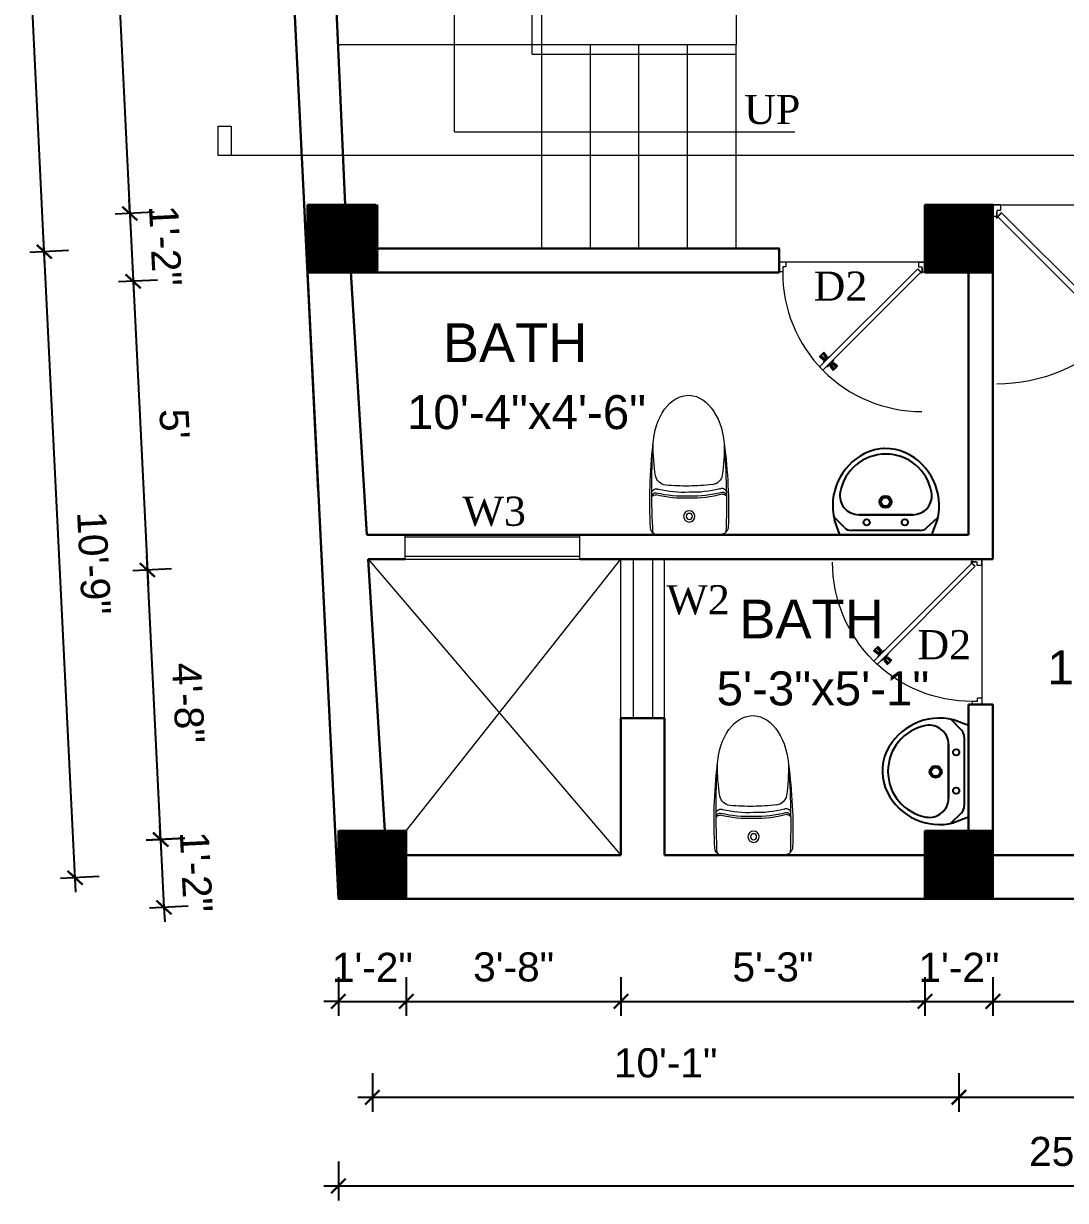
# Model space of a CAD drawing. Header units: inches. Extents: x 2681 to 17714, y 9074 to 11852.
# Drawn here: x 2941.3 to 3156, y 10664.3 to 10906.8 of the extents above; entities that cross this region are included whole.
import ezdxf
from ezdxf.enums import TextEntityAlignment as Align

# ---------------------------------------------------------------- set-up
doc = ezdxf.new("R2010")
doc.units = ezdxf.units.IN
doc.header["$MEASUREMENT"] = 0
doc.linetypes.add('HIDDEN2', pattern=[0.1875, 0.125, -0.0625])
for name, color, linetype, lineweight in [('A-FURN', 9, 'Continuous', 5), ('Door', 205, 'Continuous', 13), ('hatch-.09', 8, 'Continuous', 9), ('Label', 7, 'Continuous', 13), ('ns_DIMS', 1, 'Continuous', 0), ('ns_DIMS @ 1', 1, 'Continuous', 0), ('ns_TEXT', 7, 'Continuous', 13), ('PUERTAS', 7, 'Continuous', 9), ('stair', 201, 'Continuous', 13), ('Text', 7, 'Continuous', 13), ('WALL', 12, 'Continuous', 30), ('wall2', 1, 'Continuous', 15), ('windoow', 4, 'Continuous', 5)]:
    doc.layers.add(name, color=color, linetype=linetype, lineweight=lineweight)
doc.layers.add('furniture', color=253, linetype='Continuous')
doc.styles.add('arial 1000', font='arial.ttf')
doc.styles.add('dim', font='arial.ttf', dxfattribs={"height": 7})
doc.styles.get("Standard").update_dxf_attribs({"font": 'arial.ttf'})
doc.styles.add('Tahoma', font='tahoma.ttf')
doc.dimstyles.new("1-8'", dxfattribs={"dimtxt": 6, "dimasz": 3, "dimexe": 3, "dimexo": 6, "dimgap": 4, "dimtad": 1, "dimdec": 0, "dimzin": 0, "dimdsep": 46, "dimlunit": 4, "dimtxsty": 'arial 1000', "dimblk": 'ARCHTICK', "dimcen": 8, "dimdle": 3, "dimclrt": 7, "dimazin": 0, "dimtfac": 1, "dimtdec": 0, "dimtix": 1, "dimtmove": 2, "dimatfit": 3, "dimfxl": 5, "dimfxlon": 1, "dimarcsym": 0})

# ---------------------------------------------------------------- blocks, each defined once
blk = doc.blocks.new('2ft6in')
at = {"layer": 'PUERTAS', "color": 2}
for p, q in [((0.84, 2.1), (21.02, 22.28)), ((21.71, 21.6), (21.02, 22.28)), ((21.71, 21.6), (1.47, 1.37)), ((18.33, 21.76), (18.31, 21.77)), ((21.18, 18.9), (21.2, 18.89)), ((0, 2), (0, 0)), ((0.6, 2), (0, 2)), ((1.33, 0), (0, 0)), ((0.6, 1.26), (0.6, 2.04)), ((0.67, 1.26), (0.6, 1.26)), ((0.67, 1.26), (0.67, 2.01)), ((0.67, 1), (0.67, 1.26)), ((1.33, 1), (0.67, 1)), ((1.31, 1.53), (0.79, 2.06)), ((1.36, 1.58), (0.81, 2.12)), ((1.36, 1.58), (1.31, 1.53)), ((1.47, 1.37), (1.31, 1.53)), ((1.33, 0), (1.33, 1)), ((28.67, 0), (28.67, 1)), ((28.67, 1), (29.33, 1)), ((28.67, 0), (30, 0)), ((29.33, 1), (29.33, 2)), ((29.33, 2), (30, 2)), ((30, 0), (30, 2))]:
    blk.add_line(p, q, dxfattribs=at)
at = {"layer": 'PUERTAS', "color": 1}
for p, q in [((18.06, 21.44), (18.48, 21.86)), ((18.08, 21.51), (18.45, 21.88)), ((18.82, 22.25), (18.45, 21.88)), ((18.9, 22.28), (18.48, 21.86)), ((18.84, 22.23), (18.82, 22.25)), ((19.54, 21.59), (18.99, 22.27)), ((18.74, 20.79), (18.06, 21.34)), ((18.11, 21.49), (18.08, 21.51)), ((18.83, 20.8), (19.18, 21.15)), ((18.84, 20.21), (19.1, 20.6)), ((18.85, 20.11), (18.84, 20.12)), ((18.92, 20.89), (18.93, 20.88)), ((19.02, 20.88), (19.24, 21.1)), ((19.12, 20.8), (19.03, 20.89)), ((19.1, 20.7), (19.11, 20.69)), ((19.1, 20.6), (19.1, 20.6)), ((19.11, 20.79), (19.33, 21.01)), ((19.54, 21.5), (19.18, 21.15)), ((19.45, 21.31), (19.24, 21.1)), ((19.55, 21.22), (19.33, 21.01)), ((19.45, 21.41), (19.45, 21.41)), ((19.54, 21.22), (19.45, 21.31)), ((19.53, 19.43), (19.54, 19.42)), ((19.64, 21.23), (19.64, 21.23)), ((19.64, 19.42), (20.02, 19.67)), ((19.74, 21.24), (19.73, 21.23)), ((20.12, 21.49), (19.74, 21.24)), ((20.02, 19.67), (20.03, 19.68)), ((20.12, 19.68), (20.12, 19.68)), ((20.21, 19.69), (20.43, 19.9)), ((20.22, 21.48), (20.22, 21.49)), ((20.22, 19.41), (20.57, 19.76)), ((20.22, 19.69), (20.31, 19.6)), ((20.31, 19.6), (20.52, 19.81)), ((20.31, 19.5), (20.31, 19.5)), ((20.65, 20.12), (20.43, 19.9)), ((20.74, 20.03), (20.52, 19.81)), ((20.93, 20.11), (20.57, 19.76)), ((20.64, 20.11), (20.73, 20.02)), ((20.66, 20.31), (20.65, 20.31)), ((20.65, 20.21), (20.65, 20.22)), ((20.91, 20.7), (20.66, 20.31)), ((20.84, 20.02), (20.83, 20.03)), ((20.91, 20.8), (20.91, 20.79)), ((21.02, 20.12), (21.7, 19.57)), ((21.7, 19.47), (21.28, 19.05)), ((21.65, 19.42), (21.67, 19.4)), ((20.22, 19.32), (20.76, 18.64)), ((20.86, 18.63), (21.28, 19.05)), ((20.91, 18.68), (20.94, 18.66)), ((20.94, 18.66), (21.31, 19.03)), ((21.67, 19.4), (21.31, 19.03))]:
    blk.add_line(p, q, dxfattribs=at)
at = {"layer": 'PUERTAS', "color": 8}
for p, q in [((18.44, 21.9), (18.31, 21.77)), ((18.44, 21.9), (18.56, 22.02)), ((18.58, 22.01), (18.56, 22.02)), ((19.3, 21.26), (18.61, 22)), ((19.42, 21.38), (18.75, 22.14)), ((19.51, 21.48), (18.88, 22.26)), ((19.55, 21.53), (18.93, 22.3)), ((18.81, 20.78), (18.04, 21.4)), ((18.86, 20.83), (18.08, 21.46)), ((18.95, 20.92), (18.2, 21.58)), ((19.07, 21.03), (18.34, 21.72)), ((18.91, 20.27), (19.19, 20.69)), ((19.13, 20.8), (19.03, 20.9)), ((19.15, 20.82), (19.05, 20.92)), ((19.09, 20.44), (19.25, 20.76)), ((19.19, 20.87), (19.1, 20.96)), ((19.25, 20.93), (19.16, 21.02)), ((19.28, 20.63), (19.32, 20.83)), ((19.4, 21.08), (19.31, 21.17)), ((19.47, 21.15), (19.38, 21.24)), ((19.43, 20.78), (19.4, 20.9)), ((19.51, 21.19), (19.42, 21.28)), ((19.55, 20.91), (19.43, 20.94)), ((19.53, 21.21), (19.44, 21.3)), ((19.7, 21.06), (19.51, 21.01)), ((19.89, 21.24), (19.58, 21.08)), ((20.07, 21.42), (19.64, 21.15)), ((19.69, 19.49), (20.12, 19.76)), ((19.87, 19.67), (20.18, 19.83)), ((20.06, 19.85), (20.25, 19.9)), ((20.21, 20), (20.33, 19.97)), ((20.23, 19.7), (20.32, 19.61)), ((20.25, 19.72), (20.34, 19.63)), ((20.25, 19.43), (20.88, 18.65)), ((20.29, 19.76), (20.38, 19.67)), ((20.33, 20.13), (20.36, 20.01)), ((20.34, 19.53), (21, 18.77)), ((20.36, 19.83), (20.45, 19.74)), ((20.48, 20.28), (20.44, 20.08)), ((20.46, 19.64), (21.14, 18.91)), ((20.5, 19.98), (20.6, 19.89)), ((20.67, 20.47), (20.51, 20.15)), ((20.85, 20.64), (20.57, 20.22)), ((20.57, 20.04), (20.66, 19.95)), ((20.61, 20.09), (20.7, 19.99)), ((20.63, 20.11), (20.72, 20.01)), ((20.69, 19.87), (21.42, 19.19)), ((20.81, 19.99), (21.56, 19.33)), ((20.9, 20.08), (21.68, 19.45)), ((20.95, 20.13), (21.72, 19.51)), ((20.21, 19.38), (20.83, 18.61)), ((21.32, 19.01), (21.2, 18.89)), ((21.32, 19.01), (21.44, 19.14)), ((21.43, 19.15), (21.44, 19.14)), ((0, 0), (30, 0))]:
    blk.add_line(p, q, dxfattribs=at)
at = {"layer": 'PUERTAS', "color": 2}
for radius in [0.129, 0.0627]:
    blk.add_circle((0.68, 2.14), radius, dxfattribs=at)
at = {"layer": 'PUERTAS', "color": 8}
blk.add_arc((0.68, 2.14), 28.65, 359.7285, 90.0333, dxfattribs=at)
at = {"layer": 'PUERTAS', "color": 1}
for centre, start, end in [((18.94, 22.23), 38.9236, 135), ((18.78, 20.84), 231.0764, 315), ((18.89, 20.16), 135, 225), ((18.97, 20.93), 225, 315), ((19.16, 20.74), 135, 219.7428), ((19.06, 20.65), 315, 39.7428), ((19.4, 21.36), 315, 45), ((19.49, 21.55), 315, 38.9236), ((19.59, 19.47), 225, 315), ((19.6, 21.18), 50.2572, 135), ((19.68, 21.28), 230.2572, 315), ((20.07, 19.63), 50.2572, 135), ((20.17, 21.44), 45, 135), ((20.16, 19.73), 230.2572, 315), ((20.27, 19.36), 135, 218.9236), ((20.35, 19.55), 135, 225), ((20.7, 20.26), 135, 219.7428), ((20.6, 20.17), 315, 39.7428), ((20.78, 19.98), 45, 135), ((20.87, 20.75), 315, 45), ((20.98, 20.07), 51.0764, 135), ((21.65, 19.52), 315, 51.0764), ((20.82, 18.68), 218.9236, 315)]:
    blk.add_arc(centre, 0.0667, start, end, dxfattribs=at)
blk = doc.blocks.new('*U18')
at = {"color": 3, "xscale": -1}
blk.add_blockref('2ft6in', (42, 0), dxfattribs=at)
blk = doc.blocks.new('3ft')
at = {"layer": 'PUERTAS', "color": 2}
for p, q in [((1.01, 2.52), (25.23, 26.74)), ((26.05, 25.92), (25.23, 26.74)), ((26.05, 25.92), (1.77, 1.64)), ((21.99, 26.11), (21.98, 26.13)), ((25.42, 22.68), (25.43, 22.67)), ((0.72, 1.52), (0.72, 2.44)), ((1.57, 1.84), (0.94, 2.47)), ((1.63, 1.89), (0.97, 2.55)), ((0, 2.4), (0, 0)), ((0.72, 2.4), (0, 2.4)), ((1.6, 0), (0, 0)), ((0.8, 1.52), (0.72, 1.52)), ((0.8, 1.52), (0.8, 2.41)), ((0.8, 1.2), (0.8, 1.52)), ((1.6, 1.2), (0.8, 1.2)), ((1.63, 1.89), (1.57, 1.84)), ((1.77, 1.64), (1.57, 1.84)), ((1.6, 0), (1.6, 1.2)), ((34.4, 0), (34.4, 1.2)), ((34.4, 1.2), (35.2, 1.2)), ((34.4, 0), (36, 0)), ((35.2, 1.2), (35.2, 2.4)), ((35.2, 2.4), (36, 2.4)), ((36, 0), (36, 2.4))]:
    blk.add_line(p, q, dxfattribs=at)
at = {"layer": 'PUERTAS', "color": 1}
for p, q in [((22.58, 26.7), (22.14, 26.26)), ((22.67, 26.73), (22.17, 26.23)), ((22.61, 26.67), (22.58, 26.7)), ((23.45, 25.91), (22.79, 26.73)), ((21.67, 25.73), (22.17, 26.23)), ((22.49, 24.95), (21.67, 25.61)), ((21.7, 25.82), (22.14, 26.26)), ((21.73, 25.79), (21.7, 25.82)), ((22.6, 24.96), (23.02, 25.38)), ((22.61, 24.25), (22.92, 24.72)), ((22.7, 25.07), (22.71, 25.06)), ((22.82, 25.06), (23.08, 25.32)), ((22.94, 24.95), (22.83, 25.07)), ((22.92, 24.72), (22.92, 24.72)), ((22.93, 24.94), (23.19, 25.21)), ((22.93, 24.84), (22.93, 24.83)), ((23.44, 25.81), (23.02, 25.38)), ((23.34, 25.58), (23.08, 25.32)), ((23.46, 25.47), (23.19, 25.21)), ((23.33, 25.7), (23.34, 25.69)), ((23.45, 25.46), (23.33, 25.57)), ((23.57, 25.47), (23.57, 25.47)), ((24.15, 25.79), (23.68, 25.48)), ((23.68, 25.48), (23.68, 25.48)), ((24.27, 25.78), (24.26, 25.79)), ((24.79, 24.38), (24.78, 24.37)), ((24.78, 24.26), (24.78, 24.26)), ((25.1, 24.84), (24.79, 24.38)), ((25.09, 24.96), (25.1, 24.95)), ((22.62, 24.13), (22.61, 24.14)), ((23.44, 23.31), (23.45, 23.3)), ((23.56, 23.3), (24.03, 23.61)), ((24.03, 23.61), (24.03, 23.62)), ((24.14, 23.62), (24.14, 23.62)), ((24.25, 23.62), (24.51, 23.89)), ((24.26, 23.29), (24.69, 23.71)), ((24.26, 23.63), (24.37, 23.52)), ((24.26, 23.18), (24.92, 22.37)), ((24.37, 23.52), (24.63, 23.77)), ((24.37, 23.4), (24.37, 23.4)), ((24.78, 24.15), (24.51, 23.89)), ((24.89, 24.03), (24.63, 23.77)), ((25.11, 24.14), (24.69, 23.71)), ((24.77, 24.14), (24.88, 24.03)), ((25, 24.03), (25, 24.03)), ((25.04, 22.36), (25.54, 22.86)), ((25.1, 22.42), (25.13, 22.39)), ((25.13, 22.39), (25.57, 22.83)), ((25.22, 24.14), (26.03, 23.48)), ((26.04, 23.37), (25.54, 22.86)), ((26.01, 23.27), (25.57, 22.83)), ((25.98, 23.3), (26.01, 23.27))]:
    blk.add_line(p, q, dxfattribs=at)
at = {"layer": 'PUERTAS', "color": 8}
for p, q in [((23.41, 25.77), (22.65, 26.71)), ((23.46, 25.83), (22.72, 26.75)), ((22.57, 24.94), (21.65, 25.68)), ((22.63, 24.99), (21.69, 25.75)), ((22.74, 25.1), (21.84, 25.9)), ((22.13, 26.28), (21.98, 26.13)), ((22.88, 25.24), (22.01, 26.06)), ((22.13, 26.28), (22.27, 26.42)), ((22.29, 26.41), (22.27, 26.42)), ((23.16, 25.52), (22.34, 26.39)), ((23.3, 25.66), (22.5, 26.56)), ((22.69, 24.32), (23.02, 24.83)), ((22.95, 24.96), (22.84, 25.07)), ((22.98, 24.99), (22.86, 25.1)), ((23.03, 25.04), (22.91, 25.15)), ((22.91, 24.53), (23.1, 24.91)), ((23.11, 25.12), (22.99, 25.23)), ((23.13, 24.76), (23.18, 24.99)), ((23.28, 25.3), (23.17, 25.41)), ((23.36, 25.37), (23.25, 25.49)), ((23.31, 24.94), (23.28, 25.08)), ((23.41, 25.43), (23.3, 25.54)), ((23.46, 25.09), (23.32, 25.13)), ((23.44, 25.45), (23.33, 25.56)), ((23.64, 25.27), (23.41, 25.22)), ((23.87, 25.49), (23.49, 25.3)), ((24.08, 25.71), (23.57, 25.38)), ((24.58, 24.33), (24.52, 24.1)), ((24.8, 24.56), (24.61, 24.18)), ((25.02, 24.77), (24.68, 24.26)), ((23.63, 23.38), (24.14, 23.72)), ((23.84, 23.6), (24.22, 23.79)), ((24.07, 23.82), (24.3, 23.88)), ((24.25, 24), (24.39, 23.97)), ((24.25, 23.26), (24.99, 22.34)), ((24.27, 23.64), (24.38, 23.53)), ((24.3, 23.67), (24.41, 23.56)), ((24.3, 23.32), (25.06, 22.38)), ((24.35, 23.72), (24.46, 23.61)), ((24.4, 24.15), (24.43, 24.01)), ((24.41, 23.43), (25.2, 22.53)), ((24.43, 23.8), (24.54, 23.69)), ((24.55, 23.57), (25.37, 22.7)), ((24.6, 23.97), (24.72, 23.86)), ((24.68, 24.05), (24.79, 23.94)), ((24.73, 24.1), (24.85, 23.99)), ((24.76, 24.13), (24.87, 24.02)), ((24.83, 23.85), (25.7, 23.03)), ((24.97, 23.99), (25.87, 23.2)), ((25.08, 24.1), (26.02, 23.34)), ((25.14, 24.15), (26.06, 23.41)), ((25.58, 22.82), (25.43, 22.67)), ((25.58, 22.82), (25.73, 22.97)), ((25.72, 22.98), (25.73, 22.97)), ((0, 0), (36, 0))]:
    blk.add_line(p, q, dxfattribs=at)
at = {"layer": 'PUERTAS', "color": 2}
for radius in [0.155, 0.0752]:
    blk.add_circle((0.82, 2.56), radius, dxfattribs=at)
at = {"layer": 'PUERTAS', "color": 8}
blk.add_arc((0.82, 2.56), 34.38, 359.7285, 90.0333, dxfattribs=at)
at = {"layer": 'PUERTAS', "color": 1}
for centre, start, end in [((22.73, 26.68), 38.9236, 135), ((22.54, 25.01), 231.0764, 315), ((22.67, 24.2), 135, 225), ((22.77, 25.12), 225, 315), ((22.99, 24.89), 135, 219.7428), ((22.87, 24.78), 315, 39.7428), ((23.28, 25.63), 315, 45), ((23.39, 25.86), 315, 38.9236), ((23.51, 25.41), 50.2572, 135), ((23.62, 25.53), 230.2572, 315), ((24.2, 25.73), 45, 135), ((24.84, 24.31), 135, 219.7428), ((24.72, 24.21), 315, 39.7428), ((25.04, 24.89), 315, 45), ((23.51, 23.36), 225, 315), ((24.09, 23.56), 50.2572, 135), ((24.2, 23.68), 230.2572, 315), ((24.32, 23.23), 135, 218.9236), ((24.42, 23.46), 135, 225), ((24.94, 23.98), 45, 135), ((24.98, 22.42), 218.9236, 315), ((25.17, 24.08), 51.0764, 135), ((25.98, 23.42), 315, 51.0764)]:
    blk.add_arc(centre, 0.08, start, end, dxfattribs=at)
blk = doc.blocks.new('*U19')
at = {"color": 3}
blk.add_blockref('3ft', (0, 0), dxfattribs=at)
blk = doc.blocks.new('A$C2BC6131C')
at = {"layer": 'A-FURN', "color": 8}
for p in [(0, 163.5), (0, -163.5)]:
    blk.add_line(p, (0, 0), dxfattribs=at)
for radius in [29.6, 16.1]:
    blk.add_circle((95.9, 0), radius, dxfattribs=at)
for centre, radius, start, end in [((40, 163.5), 40, 92.59988, 180), ((197, -4116.4), 4311.6, 86.30057, 92.47118), ((155.1, -2371.3), 2577.4, 82.86641, 92.59988), ((201.9, 176.4), 18.8, 342.35932, 95.93155), ((192.7, 178.4), 18.2, 343.38126, 66.47238), ((217.8, 172), 24.1, 332.20328, 71.94045), ((468.5, -913.5), 1099.7, 89.65189, 98.29697), ((793.4, 23.7), 602, 165.61847, 182.25332), ((793.4, 23.7), 592, 165.61847, 182.25332), ((773.9, 23.7), 552, 165.61847, 182.45753), ((320.7, 115.7), 60, 100.47011, 174.60795), ((1633.1, -8.2), 1378.2, 174.60795, 179.65911), ((1633.1, 8.2), 1378.2, 180.34089, 185.39205), ((793.4, -23.7), 602, 177.74668, 194.38153), ((793.4, -23.7), 592, 177.74668, 194.38153), ((773.9, -23.7), 552, 177.54247, 194.38153), ((320.7, -115.7), 60, 185.39205, 259.52989), ((40, -163.5), 40, 180, 267.40012), ((201.9, -176.4), 18.8, 264.06845, 17.64068), ((192.7, -178.4), 18.2, 293.52762, 16.61874), ((217.8, -172), 24.1, 288.05955, 27.79672), ((468.5, 913.5), 1099.7, 261.70303, 270.34811), ((197, 4116.4), 4311.6, 267.52882, 273.69943), ((155.1, 2371.3), 2577.4, 267.40012, 277.13359)]:
    blk.add_arc(centre, radius, start, end, dxfattribs=at)
blk.add_ellipse((440.7, 0), major_axis=(-289.3, 0), ratio=0.648116, start_param=1.570796, end_param=4.592942, dxfattribs=at)
blk = doc.blocks.new('A$C2C8E2855')
at = {"color": 3}
for p, q in [((49.5, -117.7), (20, -196.2)), ((530.2, -117.7), (49.5, -117.7)), ((52.4, -117.7), (529.2, -117.7)), ((530.2, -117.7), (559.7, -196.2)), ((76.7, -153.7), (18.7, -208.2)), ((110.9, -140.2), (470.9, -140.2)), ((506.5, -155.1), (563.4, -212.8)), ((149.1, -222.9), (431, -222.9)), ((431, -222.9), (149.1, -222.9))]:
    blk.add_line(p, q, dxfattribs=at)
for centre, radius in [((190.8, -182.7), 16.3), ((390.8, -182.7), 16.3), ((292.2, -290.1), 31.6), ((292.2, -290.1), 23)]:
    blk.add_circle(centre, radius, dxfattribs=at)
for centre, radius, start, end in [((110.9, -190.2), 50, 90, 133.18096), ((470.9, -190.2), 50, 44.56072, 90), ((318.3, -269.6), 307.1, 166.17513, 244.72963), ((149.1, -322.9), 100, 90, 190.56023), ((261.4, -269.6), 307.1, 297.06391, 13.82487), ((431, -322.9), 100, 349.43977, 90), ((290.1, -296.6), 243.4, 190.56023, 349.43977), ((289.7, -319.1), 250.2, 245.80711, 296.46282), ((318.3, -269.6), 307.1, 266.58899, 266.59358)]:
    blk.add_arc(centre, radius, start, end, dxfattribs=at)
at = {"color": 3, "width": 0.8, "flags": 9}
for tag in ['XSIZE', 'YSIZE']:
    blk.add_attdef(tag, (289.9, -117.7), '', height=0.5, dxfattribs=at)
blk = doc.blocks.new('*U17')
at = {"color": 3}
blk.add_blockref('2ft6in', (0, 0), dxfattribs=at)
blk = doc.blocks.new('_ArchTick')
at = {"color": 0, "const_width": 0.15}
blk.add_lwpolyline([(-0.5, -0.5), (0.5, 0.5)], dxfattribs=at)
blk = doc.blocks.new('*D516')
at = {"layer": 'Defpoints', "color": 0, "transparency": 16777216}
for p in [(3006.16, 10726.48), (3020.16, 10726.48), (3020.16, 10705.34)]:
    blk.add_point(p, dxfattribs=at)
at = {"layer": 'ns_DIMS', "color": 0, "lineweight": -2, "transparency": 16777216}
for p, q in [((3006.16, 10710.34), (3006.16, 10702.34)), ((3020.16, 10710.34), (3020.16, 10702.34)), ((3006.16, 10705.34), (3003.16, 10705.34)), ((3006.16, 10705.34), (3020.16, 10705.34)), ((3020.16, 10705.34), (3023.16, 10705.34))]:
    blk.add_line(p, q, dxfattribs=at)
at = {"layer": 'ns_DIMS', "color": 0, "lineweight": -2, "transparency": 16777216, "xscale": 3, "yscale": 3, "zscale": 3}
blk.add_blockref('_ArchTick', (3006.16, 10705.34), dxfattribs=at)
at = {"layer": 'ns_DIMS', "color": 0, "lineweight": -2, "transparency": 16777216, "xscale": 3, "yscale": 3, "zscale": 3, "rotation": 180}
blk.add_blockref('_ArchTick', (3020.16, 10705.34), dxfattribs=at)
at = {"layer": 'ns_DIMS', "color": 7, "transparency": 16777216, "insert": (3013.16, 10712.35), "char_height": 6, "attachment_point": 5, "style": 'arial 1000'}
blk.add_mtext('1\'-2"', dxfattribs=at)
blk = doc.blocks.new('*D517')
at = {"layer": 'Defpoints', "color": 0, "transparency": 16777216}
for p in [(3020.16, 10726.48), (3064.4, 10726.48), (3064.4, 10705.34)]:
    blk.add_point(p, dxfattribs=at)
at = {"layer": 'ns_DIMS', "color": 0, "lineweight": -2, "transparency": 16777216}
for p, q in [((3020.16, 10710.34), (3020.16, 10702.34)), ((3064.4, 10710.34), (3064.4, 10702.34)), ((3017.16, 10705.34), (3067.4, 10705.34))]:
    blk.add_line(p, q, dxfattribs=at)
at = {"layer": 'ns_DIMS', "color": 0, "lineweight": -2, "transparency": 16777216, "xscale": 3, "yscale": 3, "zscale": 3, "rotation": 180}
blk.add_blockref('_ArchTick', (3020.16, 10705.34), dxfattribs=at)
at = {"layer": 'ns_DIMS', "color": 0, "lineweight": -2, "transparency": 16777216, "xscale": 3, "yscale": 3, "zscale": 3}
blk.add_blockref('_ArchTick', (3064.4, 10705.34), dxfattribs=at)
at = {"layer": 'ns_DIMS', "color": 7, "transparency": 16777216, "insert": (3042.28, 10712.4), "char_height": 6, "attachment_point": 5, "style": 'arial 1000'}
blk.add_mtext('3\'-8"', dxfattribs=at)
blk = doc.blocks.new('*D518')
at = {"layer": 'Defpoints', "color": 0, "transparency": 16777216}
for p in [(3064.4, 10726.48), (3127.07, 10726.48), (3127.07, 10705.34)]:
    blk.add_point(p, dxfattribs=at)
at = {"layer": 'ns_DIMS', "color": 0, "lineweight": -2, "transparency": 16777216}
for p, q in [((3064.4, 10710.34), (3064.4, 10702.34)), ((3127.07, 10710.34), (3127.07, 10702.34)), ((3061.4, 10705.34), (3130.07, 10705.34))]:
    blk.add_line(p, q, dxfattribs=at)
at = {"layer": 'ns_DIMS', "color": 0, "lineweight": -2, "transparency": 16777216, "xscale": 3, "yscale": 3, "zscale": 3, "rotation": 180}
blk.add_blockref('_ArchTick', (3064.4, 10705.34), dxfattribs=at)
at = {"layer": 'ns_DIMS', "color": 0, "lineweight": -2, "transparency": 16777216, "xscale": 3, "yscale": 3, "zscale": 3}
blk.add_blockref('_ArchTick', (3127.07, 10705.34), dxfattribs=at)
at = {"layer": 'ns_DIMS', "color": 7, "transparency": 16777216, "insert": (3095.73, 10712.4), "char_height": 6, "attachment_point": 5, "style": 'arial 1000'}
blk.add_mtext('5\'-3"', dxfattribs=at)
blk = doc.blocks.new('*D439')
at = {"layer": 'Defpoints', "color": 0, "transparency": 16777216}
for p in [(3127.07, 10726.48), (3141.07, 10726.48), (3141.07, 10705.34)]:
    blk.add_point(p, dxfattribs=at)
at = {"layer": 'ns_DIMS', "color": 0, "lineweight": -2, "transparency": 16777216}
for p, q in [((3127.07, 10710.34), (3127.07, 10702.34)), ((3141.07, 10710.34), (3141.07, 10702.34)), ((3127.07, 10705.34), (3124.07, 10705.34)), ((3127.07, 10705.34), (3141.07, 10705.34)), ((3141.07, 10705.34), (3144.07, 10705.34))]:
    blk.add_line(p, q, dxfattribs=at)
at = {"layer": 'ns_DIMS', "color": 0, "lineweight": -2, "transparency": 16777216, "xscale": 3, "yscale": 3, "zscale": 3}
blk.add_blockref('_ArchTick', (3127.07, 10705.34), dxfattribs=at)
at = {"layer": 'ns_DIMS', "color": 0, "lineweight": -2, "transparency": 16777216, "xscale": 3, "yscale": 3, "zscale": 3, "rotation": 180}
blk.add_blockref('_ArchTick', (3141.07, 10705.34), dxfattribs=at)
at = {"layer": 'ns_DIMS', "color": 7, "transparency": 16777216, "insert": (3134.07, 10712.35), "char_height": 6, "attachment_point": 5, "style": 'arial 1000'}
blk.add_mtext('1\'-2"', dxfattribs=at)
blk = doc.blocks.new('*D519')
at = {"layer": 'Defpoints', "color": 0, "transparency": 16777216}
for p in [(3141.07, 10726.48), (3302.93, 10726.48), (3302.93, 10705.34)]:
    blk.add_point(p, dxfattribs=at)
at = {"layer": 'ns_DIMS', "color": 0, "lineweight": -2, "transparency": 16777216}
for p, q in [((3141.07, 10710.34), (3141.07, 10702.34)), ((3302.93, 10710.34), (3302.93, 10702.34)), ((3138.07, 10705.34), (3305.93, 10705.34))]:
    blk.add_line(p, q, dxfattribs=at)
at = {"layer": 'ns_DIMS', "color": 0, "lineweight": -2, "transparency": 16777216, "xscale": 3, "yscale": 3, "zscale": 3, "rotation": 180}
blk.add_blockref('_ArchTick', (3141.07, 10705.34), dxfattribs=at)
at = {"layer": 'ns_DIMS', "color": 0, "lineweight": -2, "transparency": 16777216, "xscale": 3, "yscale": 3, "zscale": 3}
blk.add_blockref('_ArchTick', (3302.93, 10705.34), dxfattribs=at)
at = {"layer": 'ns_DIMS', "color": 7, "transparency": 16777216, "insert": (3222, 10712.4), "char_height": 6, "attachment_point": 5, "style": 'arial 1000'}
blk.add_mtext('13\'-6"', dxfattribs=at)
blk = doc.blocks.new('*D521')
at = {"layer": 'Defpoints', "color": 0, "transparency": 16777216}
for p in [(3013.16, 10726.48), (3134.07, 10726.48), (3134.07, 10685.58)]:
    blk.add_point(p, dxfattribs=at)
at = {"layer": 'ns_DIMS', "color": 0, "lineweight": -2, "transparency": 16777216}
for p, q in [((3013.16, 10690.58), (3013.16, 10682.58)), ((3134.07, 10690.58), (3134.07, 10682.58)), ((3010.16, 10685.58), (3137.07, 10685.58))]:
    blk.add_line(p, q, dxfattribs=at)
at = {"layer": 'ns_DIMS', "color": 0, "lineweight": -2, "transparency": 16777216, "xscale": 3, "yscale": 3, "zscale": 3, "rotation": 180}
blk.add_blockref('_ArchTick', (3013.16, 10685.58), dxfattribs=at)
at = {"layer": 'ns_DIMS', "color": 0, "lineweight": -2, "transparency": 16777216, "xscale": 3, "yscale": 3, "zscale": 3}
blk.add_blockref('_ArchTick', (3134.07, 10685.58), dxfattribs=at)
at = {"layer": 'ns_DIMS', "color": 7, "transparency": 16777216, "insert": (3073.61, 10692.64), "char_height": 6, "attachment_point": 5, "style": 'arial 1000'}
blk.add_mtext('10\'-1"', dxfattribs=at)
blk = doc.blocks.new('*D522')
at = {"layer": 'Defpoints', "color": 0, "transparency": 16777216}
for p in [(3134.07, 10726.48), (3311.61, 10726.48), (3311.61, 10685.58)]:
    blk.add_point(p, dxfattribs=at)
at = {"layer": 'ns_DIMS', "color": 0, "lineweight": -2, "transparency": 16777216}
for p, q in [((3134.07, 10690.58), (3134.07, 10682.58)), ((3311.61, 10690.58), (3311.61, 10682.58)), ((3131.07, 10685.58), (3314.61, 10685.58))]:
    blk.add_line(p, q, dxfattribs=at)
at = {"layer": 'ns_DIMS', "color": 0, "lineweight": -2, "transparency": 16777216, "xscale": 3, "yscale": 3, "zscale": 3, "rotation": 180}
blk.add_blockref('_ArchTick', (3134.07, 10685.58), dxfattribs=at)
at = {"layer": 'ns_DIMS', "color": 0, "lineweight": -2, "transparency": 16777216, "xscale": 3, "yscale": 3, "zscale": 3}
blk.add_blockref('_ArchTick', (3311.61, 10685.58), dxfattribs=at)
at = {"layer": 'ns_DIMS', "color": 7, "transparency": 16777216, "insert": (3222.84, 10692.64), "char_height": 6, "attachment_point": 5, "style": 'arial 1000'}
blk.add_mtext('14\'-10"', dxfattribs=at)
blk = doc.blocks.new('*D440')
at = {"layer": 'Defpoints', "color": 0, "transparency": 16777216}
for p in [(3006.16, 10726.48), (3316.93, 10726.48), (3316.93, 10667.32)]:
    blk.add_point(p, dxfattribs=at)
at = {"layer": 'ns_DIMS', "color": 0, "lineweight": -2, "transparency": 16777216}
for p, q in [((3006.16, 10672.32), (3006.16, 10664.32)), ((3316.93, 10672.32), (3316.93, 10664.32)), ((3003.16, 10667.32), (3319.93, 10667.32))]:
    blk.add_line(p, q, dxfattribs=at)
at = {"layer": 'ns_DIMS', "color": 0, "lineweight": -2, "transparency": 16777216, "xscale": 3, "yscale": 3, "zscale": 3, "rotation": 180}
blk.add_blockref('_ArchTick', (3006.16, 10667.32), dxfattribs=at)
at = {"layer": 'ns_DIMS', "color": 0, "lineweight": -2, "transparency": 16777216, "xscale": 3, "yscale": 3, "zscale": 3}
blk.add_blockref('_ArchTick', (3316.93, 10667.32), dxfattribs=at)
at = {"layer": 'ns_DIMS', "color": 7, "transparency": 16777216, "insert": (3161.54, 10674.38), "char_height": 6, "attachment_point": 5, "style": 'arial 1000'}
blk.add_mtext('25\'-11"', dxfattribs=at)
blk = doc.blocks.new('*U392')
at = {"linetype": 'HIDDEN2', "ltscale": 100}
blk.add_line((-0.3125, 0), (-7.7473, 0), dxfattribs=at)
blk.add_lwpolyline([(-7.7473, 0.125), (-7.6914, 0.125), (-7.6914, 0), (-7.7473, 0)], close=True)
at = {"style": 'Tahoma', "flags": 8}
blk.add_attdef('VIEWNUMBER', text='', height=0.125, dxfattribs=at).set_placement((0, 0), align=Align.BOTTOM_CENTER)
blk.add_attdef('SHEETNUMBER', text='', height=0.125, dxfattribs=at).set_placement((0, -0.0625), align=Align.TOP_CENTER)
blk = doc.blocks.new('*D482')
at = {"layer": 'Defpoints', "color": 0, "transparency": 16777216}
for p in [(2993.4, 10985.48), (2999.81, 10869.48), (2963.16, 10867.67)]:
    blk.add_point(p, dxfattribs=at)
at = {"layer": 'ns_DIMS', "color": 0, "lineweight": -2, "transparency": 16777216}
for p, q in [((2957.3, 10986.7), (2963.31, 10864.67)), ((2962.44, 10983.95), (2954.45, 10983.56)), ((2968.16, 10867.92), (2960.17, 10867.52))]:
    blk.add_line(p, q, dxfattribs=at)
at = {"layer": 'ns_DIMS', "color": 0, "lineweight": -2, "transparency": 16777216, "xscale": 3, "yscale": 3, "zscale": 3}
for p, rotation in [((2957.45, 10983.7), 92.82029601864413), ((2963.16, 10867.67), 272.8202960186442)]:
    blk.add_blockref('_ArchTick', p, dxfattribs=dict(at, rotation=rotation))
at = {"layer": 'ns_DIMS', "color": 7, "transparency": 16777216, "insert": (2967.36, 10926.04), "char_height": 6, "attachment_point": 5, "rotation": 272.8203, "style": 'arial 1000'}
blk.add_mtext('9\'-8"', dxfattribs=at)
blk = doc.blocks.new('*D483')
at = {"layer": 'Defpoints', "color": 0, "transparency": 16777216}
for p in [(2999.81, 10869.48), (2999.81, 10855.48), (2963.85, 10853.7)]:
    blk.add_point(p, dxfattribs=at)
at = {"layer": 'ns_DIMS', "color": 0, "lineweight": -2, "transparency": 16777216}
for p, q in [((2963.16, 10867.67), (2963.01, 10870.67)), ((2968.16, 10867.92), (2960.17, 10867.52)), ((2963.16, 10867.67), (2963.85, 10853.7)), ((2968.84, 10853.95), (2960.85, 10853.56)), ((2963.85, 10853.7), (2964, 10850.71))]:
    blk.add_line(p, q, dxfattribs=at)
at = {"layer": 'ns_DIMS', "color": 0, "lineweight": -2, "transparency": 16777216, "xscale": 3, "yscale": 3, "zscale": 3}
for p, rotation in [((2963.16, 10867.67), 272.8202960186442), ((2963.85, 10853.7), 92.82029601864413)]:
    blk.add_blockref('_ArchTick', p, dxfattribs=dict(at, rotation=rotation))
at = {"layer": 'ns_DIMS', "color": 7, "transparency": 16777216, "insert": (2970.51, 10861.03), "char_height": 6, "attachment_point": 5, "rotation": 272.8203, "style": 'arial 1000'}
blk.add_mtext('1\'-2"', dxfattribs=at)
blk = doc.blocks.new('*D484')
at = {"layer": 'Defpoints', "color": 0, "transparency": 16777216}
for p in [(2999.81, 10855.48), (3012.31, 10796.47), (2966.78, 10794.22)]:
    blk.add_point(p, dxfattribs=at)
at = {"layer": 'ns_DIMS', "color": 0, "lineweight": -2, "transparency": 16777216}
for p, q in [((2963.7, 10856.7), (2966.93, 10791.23)), ((2968.84, 10853.95), (2960.85, 10853.56)), ((2971.77, 10794.47), (2963.78, 10794.08))]:
    blk.add_line(p, q, dxfattribs=at)
at = {"layer": 'ns_DIMS', "color": 0, "lineweight": -2, "transparency": 16777216, "xscale": 3, "yscale": 3, "zscale": 3}
for p, rotation in [((2963.85, 10853.7), 92.82029601864413), ((2966.78, 10794.22), 272.8202960186442)]:
    blk.add_blockref('_ArchTick', p, dxfattribs=dict(at, rotation=rotation))
at = {"layer": 'ns_DIMS', "color": 7, "transparency": 16777216, "insert": (2972.36, 10824.31), "char_height": 6, "attachment_point": 5, "rotation": 272.8203, "style": 'arial 1000'}
blk.add_mtext("5'", dxfattribs=at)
blk = doc.blocks.new('*D485')
at = {"layer": 'Defpoints', "color": 0, "transparency": 16777216}
for p in [(3006.16, 10740.48), (3006.16, 10726.48), (2970.2, 10724.7)]:
    blk.add_point(p, dxfattribs=at)
at = {"layer": 'ns_DIMS', "color": 0, "lineweight": -2, "transparency": 16777216}
for p, q in [((2969.52, 10738.67), (2969.37, 10741.67)), ((2974.51, 10738.92), (2966.52, 10738.52)), ((2969.52, 10738.67), (2970.2, 10724.7)), ((2975.2, 10724.95), (2967.21, 10724.56)), ((2970.2, 10724.7), (2970.35, 10721.71))]:
    blk.add_line(p, q, dxfattribs=at)
at = {"layer": 'ns_DIMS', "color": 0, "lineweight": -2, "transparency": 16777216, "xscale": 3, "yscale": 3, "zscale": 3}
for p, rotation in [((2969.52, 10738.67), 272.8202960186442), ((2970.2, 10724.7), 92.82029601864413)]:
    blk.add_blockref('_ArchTick', p, dxfattribs=dict(at, rotation=rotation))
at = {"layer": 'ns_DIMS', "color": 7, "transparency": 16777216, "insert": (2976.86, 10732.03), "char_height": 6, "attachment_point": 5, "rotation": 272.8203, "style": 'arial 1000'}
blk.add_mtext('1\'-2"', dxfattribs=at)
blk = doc.blocks.new('*D486')
at = {"layer": 'Defpoints', "color": 0, "transparency": 16777216}
for p in [(3012.31, 10796.47), (3005.47, 10740.48), (2969.51, 10738.7)]:
    blk.add_point(p, dxfattribs=at)
at = {"layer": 'ns_DIMS', "color": 0, "lineweight": -2, "transparency": 16777216}
for p, q in [((2966.63, 10797.22), (2969.66, 10735.71)), ((2971.77, 10794.47), (2963.78, 10794.08)), ((2974.51, 10738.95), (2966.52, 10738.56))]:
    blk.add_line(p, q, dxfattribs=at)
at = {"layer": 'ns_DIMS', "color": 0, "lineweight": -2, "transparency": 16777216, "xscale": 3, "yscale": 3, "zscale": 3}
for p, rotation in [((2966.78, 10794.22), 92.82029601864413), ((2969.51, 10738.7), 272.8202960186442)]:
    blk.add_blockref('_ArchTick', p, dxfattribs=dict(at, rotation=rotation))
at = {"layer": 'ns_DIMS', "color": 7, "transparency": 16777216, "insert": (2975.2, 10766.81), "char_height": 6, "attachment_point": 5, "rotation": 272.8203, "style": 'arial 1000'}
blk.add_mtext('4\'-8"', dxfattribs=at)
blk = doc.blocks.new('*D487')
at = {"layer": 'Defpoints', "color": 0, "transparency": 16777216}
for p in [(2999.81, 10862.48), (2945.53, 10859.8), (3006.16, 10733.48)]:
    blk.add_point(p, dxfattribs=at)
at = {"layer": 'ns_DIMS', "color": 0, "lineweight": -2, "transparency": 16777216}
for p, q in [((2952.03, 10727.81), (2945.38, 10862.8)), ((2950.52, 10860.05), (2942.53, 10859.65)), ((2956.88, 10731.05), (2948.89, 10730.65))]:
    blk.add_line(p, q, dxfattribs=at)
at = {"layer": 'ns_DIMS', "color": 0, "lineweight": -2, "transparency": 16777216, "xscale": 3, "yscale": 3, "zscale": 3}
for p, rotation in [((2945.53, 10859.8), 92.82029601863742), ((2951.88, 10730.8), 272.8202960186374)]:
    blk.add_blockref('_ArchTick', p, dxfattribs=dict(at, rotation=rotation))
at = {"layer": 'ns_DIMS', "color": 7, "transparency": 16777216, "insert": (2955.76, 10795.65), "char_height": 6, "attachment_point": 5, "rotation": 272.8203, "style": 'arial 1000'}
blk.add_mtext('10\'-9"', dxfattribs=at)
blk = doc.blocks.new('*D488')
at = {"layer": 'Defpoints', "color": 0, "transparency": 16777216}
for p in [(2986.18, 11131.98), (2914.27, 11128.44), (3006.16, 10726.48)]:
    blk.add_point(p, dxfattribs=at)
at = {"layer": 'ns_DIMS', "color": 0, "lineweight": -2, "transparency": 16777216}
for p, q in [((2934.4, 10719.94), (2914.12, 11131.44)), ((2919.27, 11128.69), (2911.28, 11128.29)), ((2939.24, 10723.18), (2931.25, 10722.79))]:
    blk.add_line(p, q, dxfattribs=at)
at = {"layer": 'ns_DIMS', "color": 0, "lineweight": -2, "transparency": 16777216, "xscale": 3, "yscale": 3, "zscale": 3}
for p, rotation in [((2914.27, 11128.44), 92.82029601863792), ((2934.25, 10722.93), 272.8202960186379)]:
    blk.add_blockref('_ArchTick', p, dxfattribs=dict(at, rotation=rotation))
at = {"layer": 'ns_DIMS', "color": 7, "transparency": 16777216, "insert": (2931.32, 10926.04), "char_height": 6, "attachment_point": 5, "rotation": 272.8203, "style": 'arial 1000'}
blk.add_mtext('33\'-10"', dxfattribs=at)
blk = doc.blocks.new('*D489')
at = {"layer": 'Defpoints', "color": 0, "transparency": 16777216}
for p in [(2993.4, 10992.48), (2939.12, 10989.8), (2999.81, 10862.48)]:
    blk.add_point(p, dxfattribs=at)
at = {"layer": 'ns_DIMS', "color": 0, "lineweight": -2, "transparency": 16777216}
for p, q in [((2945.68, 10856.81), (2938.98, 10992.8)), ((2944.12, 10990.05), (2936.13, 10989.65)), ((2950.52, 10860.05), (2942.53, 10859.65))]:
    blk.add_line(p, q, dxfattribs=at)
at = {"layer": 'ns_DIMS', "color": 0, "lineweight": -2, "transparency": 16777216, "xscale": 3, "yscale": 3, "zscale": 3}
for p, rotation in [((2939.12, 10989.8), 92.82029601864413), ((2945.53, 10859.8), 272.8202960186442)]:
    blk.add_blockref('_ArchTick', p, dxfattribs=dict(at, rotation=rotation))
at = {"layer": 'ns_DIMS', "color": 7, "transparency": 16777216, "insert": (2949.38, 10925.15), "char_height": 6, "attachment_point": 5, "rotation": 272.8203, "style": 'arial 1000'}
blk.add_mtext('10\'-10"', dxfattribs=at)

msp = doc.modelspace()

# ---------------------------------------------------------------- hatches: boundary and pattern name
at = {"layer": 'hatch-.09'}
h = msp.add_hatch(dxfattribs=at)
h.set_pattern_fill('ANSI31', color=256)
h.set_pattern_definition([(45, (-12432.04096, 10579.33713), (-0.0883883476, 0.0883883476), [])])
h.paths.add_polyline_path([(3014.35, 10869.48), (2999.81, 10869.48), (2999.81, 10855.48), (3014.35, 10855.48)])
h = msp.add_hatch(dxfattribs=at)
h.set_pattern_fill('ANSI31', color=256)
h.set_pattern_definition([(45, (-12305.32065, 10579.33713), (-0.0883883476, 0.0883883476), [])])
h.paths.add_polyline_path([(3141.07, 10869.48), (3127.07, 10869.48), (3127.07, 10855.48), (3141.07, 10855.48)])
h = msp.add_hatch(dxfattribs=at)
h.set_pattern_fill('ANSI31', color=256)
h.set_pattern_definition([(45, (-12426.2279, 10450.33713), (-0.0883883476, 0.0883883476), [])])
h.paths.add_polyline_path([(3020.16, 10740.48), (3006.16, 10740.48), (3006.16, 10726.48), (3020.16, 10726.48)])
h = msp.add_hatch(dxfattribs=at)
h.set_pattern_fill('ANSI31', color=256)
h.set_pattern_definition([(45, (-12305.32065, 10450.33713), (-0.0883883476, 0.0883883476), [])])
h.paths.add_polyline_path([(3141.07, 10740.48), (3127.07, 10740.48), (3127.07, 10726.48), (3141.07, 10726.48)])

# ---------------------------------------------------------------- linework, layer by layer
at = {"layer": 'Door'}
msp.add_line((3088.12, 10952.48), (3088.12, 10902.48), dxfattribs=at)
at = {"layer": 'ns_DIMS'}
for q in [(3030.12, 10970.48), (3100.23, 10884.48)]:
    msp.add_line((3030.12, 10884.48), q, dxfattribs=at)
at = {"layer": 'stair', "linetype": 'ByBlock', "ltscale": 5}
for p, q in [((3048.12, 10860.48), (3048.12, 10994.48)), ((3046.12, 10900.48), (3046.12, 10954.48)), ((3006.08, 10902.48), (3088.12, 10902.48)), ((3058.12, 10860.48), (3058.12, 10902.48)), ((3068.12, 10860.48), (3068.12, 10902.48)), ((3078.12, 10860.48), (3078.12, 10902.48)), ((3088.12, 10860.48), (3088.12, 10902.48)), ((3046.12, 10900.48), (3088.12, 10900.48))]:
    msp.add_line(p, q, dxfattribs=at)
at = {"layer": 'WALL'}
for p, q in [((3006.16, 10726.48), (2986.18, 11131.98)), ((3007.55, 10869.48), (3002.34, 10986.48)), ((2999.26, 10866.48), (3002.02, 10810.44)), ((3008.01, 10866.95), (3012.01, 10801.48)), ((3013.26, 10860.48), (3097.07, 10860.48)), ((3097.05, 10855.48), (3097.05, 10860.48)), ((3097.05, 10855.48), (3013.02, 10855.48)), ((3136.07, 10801.48), (3136.07, 10855.48)), ((3141.07, 10796.48), (3141.07, 10855.48)), ((3012.01, 10801.48), (3019.93, 10801.48)), ((3097.05, 10801.48), (3013.02, 10801.48)), ((3055.93, 10801.48), (3136.07, 10801.48)), ((3012.31, 10796.47), (3019.93, 10796.48)), ((3012.31, 10796.47), (3015.74, 10740.48)), ((3055.93, 10796.48), (3064.4, 10796.48)), ((3064.4, 10796.48), (3141.07, 10796.48)), ((3136.07, 10766.48), (3136.07, 10740.48)), ((3141.07, 10766.48), (3136.07, 10766.48)), ((3141.07, 10766.48), (3141.07, 10740.48)), ((3064.4, 10763.69), (3064.4, 10735.48)), ((3064.4, 10763.69), (3073.4, 10763.69)), ((3073.4, 10763.69), (3073.4, 10735.48)), ((3020.16, 10735.48), (3064.4, 10735.48)), ((3073.4, 10735.48), (3127.07, 10735.48)), ((3073.43, 10735.48), (3127.07, 10735.48)), ((3138.82, 10735.48), (3298.43, 10735.48)), ((3138.82, 10735.48), (3302.93, 10735.48)), ((3316.93, 10726.48), (3006.16, 10726.48)), ((3064.4, 10726.48), (3311.61, 10726.48))]:
    msp.add_line(p, q, dxfattribs=at)
for points in [[(2999.81, 10869.48), (3013.81, 10869.48), (3013.81, 10855.48), (2999.81, 10855.48)], [(3127.07, 10869.48), (3141.07, 10869.48), (3141.07, 10855.48), (3127.07, 10855.48)], [(3006.16, 10740.48), (3020.16, 10740.48), (3020.16, 10726.48), (3006.16, 10726.48)], [(3127.07, 10740.48), (3141.07, 10740.48), (3141.07, 10726.48), (3127.07, 10726.48)]]:
    msp.add_lwpolyline(points, close=True, dxfattribs=at)
at = {"layer": 'wall2'}
for p, q in [((3019.93, 10796.48), (3019.93, 10801.48)), ((3019.93, 10801.48), (3055.93, 10801.48)), ((3055.93, 10796.48), (3055.93, 10801.48)), ((3012.31, 10796.47), (3064.4, 10735.48)), ((3055.93, 10796.98), (3019.93, 10796.98)), ((3019.93, 10796.48), (3055.93, 10796.48)), ((3020.16, 10740.48), (3064.4, 10796.48)), ((3064.4, 10763.69), (3064.4, 10796.48)), ((3073.4, 10763.69), (3073.4, 10796.48)), ((3064.4, 10726.48), (3064.4, 10726.48))]:
    msp.add_line(p, q, dxfattribs=at)
at = {"layer": 'windoow'}
for p, q in [((3055.93, 10800.98), (3019.93, 10800.98)), ((3055.93, 10796.98), (3019.93, 10796.98)), ((3066.9, 10796.48), (3066.9, 10763.69)), ((3070.9, 10796.48), (3070.9, 10763.69))]:
    msp.add_line(p, q, dxfattribs=at)

# ---------------------------------------------------------------- block references
at = {"layer": 'furniture'}
for name, p, xscale, yscale, zscale, rotation in [('A$C2BC6131C', (3078.53, 10801.48), -0.03937007859349251, 0.03937007859349251, 0.03937007859349251, 270.5436105356556), ('A$C2C8E2855', (3130.43, 10796.84), 0.03937007870990783, 0.03937007870990783, 0.03937007870990783, 180), ('A$C2BC6131C', (3091.78, 10735.48), -0.03937007859349251, 0.03937007859349251, 0.03937007859349251, 270.5436105356555), ('A$C2C8E2855', (3140.7, 10764.16), 0.03937007870990783, 0.03937007870990783, 0.03937007870990783, 270)]:
    msp.add_blockref(name, p, dxfattribs=dict(at, xscale=xscale, yscale=yscale, zscale=zscale, rotation=rotation))
at = {"layer": 'ns_DIMS @ 1', "xscale": 48, "yscale": 48, "zscale": 48}
msp.add_blockref('*U392', (3353.26, 10879.64), dxfattribs=at)
at = {"layer": 'WALL', "xscale": -1}
for name, p, rotation in [('*U19', (3141.07, 10869.48), 180), ('*U18', (3085.07, 10857.66), 180), ('*U17', (3138.82, 10796.48), 90)]:
    msp.add_blockref(name, p, dxfattribs=dict(at, rotation=rotation))

# ---------------------------------------------------------------- texts
at = {"layer": 'Label', "color": 5, "linetype": 'ByBlock', "char_height": 8, "width": 88.4068, "attachment_point": 2, "style": 'dim'}
for insert in [(3042.59, 10845.05), (3103.7, 10788.12)]:
    msp.add_mtext('BATH', dxfattribs=dict(at, insert=insert))
at = {"layer": 'ns_TEXT', "char_height": 6, "attachment_point": 1}
for s, insert in [('\\pi5.38698;{\\fTimes New Roman|b0|i0|c0|p18;UP}', (3084.41, 10892.1)), ('\\pi5.71575;{\\fTimes New Roman|b0|i0|c0|p18;D2}', (3098.4, 10855.71)), ('\\pi4.90032;{\\fTimes New Roman|b0|i0|c0|p18;W3}', (3026.83, 10809.33)), ('\\pi4.71647;{\\fTimes New Roman|b0|i0|c0|p18;W2}', (3069.05, 10791.09)), ('\\pi5.71575;{\\fTimes New Roman|b0|i0|c0|p18;D2}', (3119.8, 10781.83))]:
    msp.add_mtext_dynamic_manual_height_columns(s, width=21.7401, gutter_width=72, heights=[4.46], dxfattribs=dict(at, insert=insert))
at = {"layer": 'Text', "char_height": 7, "width": 440.957, "attachment_point": 2}
for s, insert in [('10\'-4"x4\'-6"', (3044.94, 10830.25)), ('13\'-6"x10\'-0"', (3179.67, 10777.64)), ('5\'-3"x5\'-1"', (3106.04, 10773.32))]:
    msp.add_mtext(s, dxfattribs=dict(at, insert=insert))

# ---------------------------------------------------------------- dimensions: what is measured, and where the dimension line sits
at = {"layer": 'ns_DIMS'}
for p1, p2, distance, picture, middle in [((3006.16, 10726.48), (2986.18, 11131.98), 72, '*D488', (2931.32, 10926.04)), ((3006.16, 10733.48), (2999.81, 10862.48), 54.34, '*D487', (2955.76, 10795.65))]:
    dim = msp.add_aligned_dim(p1=p1, p2=p2, distance=distance, dimstyle="1-8'", dxfattribs=at)
    dim.commit()
    dim.dimension.update_dxf_attribs({"geometry": picture, "text_midpoint": middle})
for base, p1, p2, angle, picture, middle in [((2939.12, 10989.8), (2999.81, 10862.48), (2993.4, 10992.48), 272.8203, '*D489', (2949.38, 10925.15)), ((2963.16, 10867.67), (2993.4, 10985.48), (2999.81, 10869.48), 92.8203, '*D482', (2967.36, 10926.04)), ((2963.85, 10853.7), (2999.81, 10869.48), (2999.81, 10855.48), 92.8203, '*D483', (2970.51, 10861.03)), ((2966.78, 10794.22), (2999.81, 10855.48), (3012.31, 10796.47), 92.8203, '*D484', (2972.36, 10824.31)), ((2969.51, 10738.7), (3012.31, 10796.47), (3005.47, 10740.48), 92.8203, '*D486', (2975.2, 10766.81)), ((2970.2, 10724.7), (3006.16, 10740.48), (3006.16, 10726.48), 92.8203, '*D485', (2976.86, 10732.03))]:
    dim = msp.add_linear_dim(base=base, p1=p1, p2=p2, angle=angle, dimstyle="1-8'", dxfattribs=at)
    dim.commit()
    dim.dimension.update_dxf_attribs({"geometry": picture, "text_midpoint": middle})
for base, p1, p2, picture, middle in [((3020.16, 10705.34), (3006.16, 10726.48), (3020.16, 10726.48), '*D516', (3013.16, 10712.35)), ((3316.93, 10667.32), (3006.16, 10726.48), (3316.93, 10726.48), '*D440', (3161.54, 10674.38)), ((3134.07, 10685.58), (3013.16, 10726.48), (3134.07, 10726.48), '*D521', (3073.61, 10692.64)), ((3064.4, 10705.34), (3020.16, 10726.48), (3064.4, 10726.48), '*D517', (3042.28, 10712.4)), ((3127.07, 10705.34), (3064.4, 10726.48), (3127.07, 10726.48), '*D518', (3095.73, 10712.4)), ((3141.07, 10705.34), (3127.07, 10726.48), (3141.07, 10726.48), '*D439', (3134.07, 10712.35)), ((3311.61, 10685.58), (3134.07, 10726.48), (3311.61, 10726.48), '*D522', (3222.84, 10692.64)), ((3302.93, 10705.34), (3141.07, 10726.48), (3302.93, 10726.48), '*D519', (3222, 10712.4))]:
    dim = msp.add_linear_dim(base=base, p1=p1, p2=p2, dimstyle="1-8'", dxfattribs=at)
    dim.commit()
    dim.dimension.update_dxf_attribs({"geometry": picture, "text_midpoint": middle})

doc.saveas('drawing.dxf')
